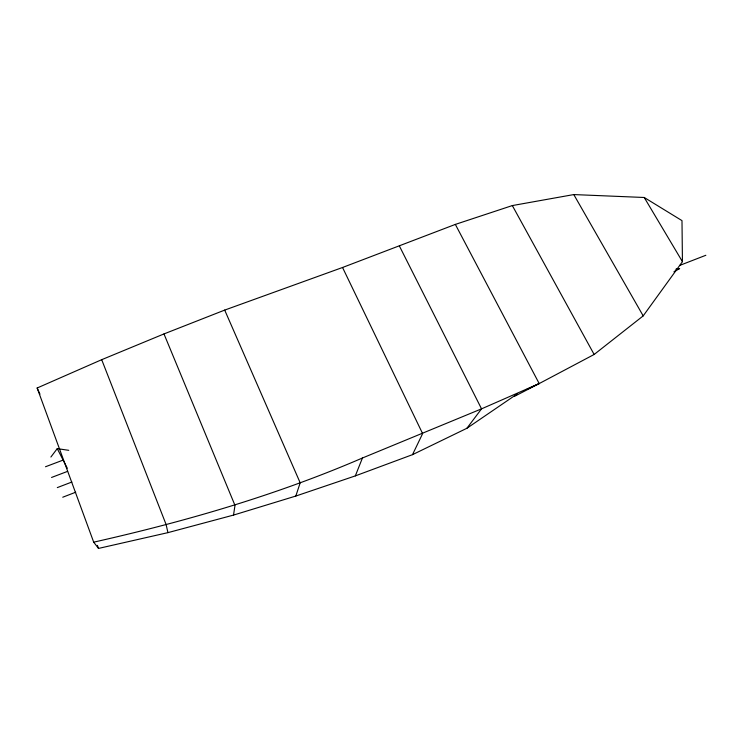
<?xml version="1.0" encoding="UTF-8"?>
<svg xmlns="http://www.w3.org/2000/svg" width="743" height="743" viewBox="0 0 743 743"><rect width="100%" height="100%" fill="white"/><g stroke="black" fill="none" stroke-linecap="round" stroke-linejoin="round"><path stroke-width="1.11" d="M233.525 515.085L234.992 505.407L163.98 333.932L101.698 359.686L37.15 388.004L93.692 542.167L98.503 548.427L167.937 532.638L233.525 515.085L295.816 496.055L355.321 475.891L412.504 454.66L466.883 428.284L517.304 393.864M295.816 496.055L300.181 482.811L224.692 310.091L163.98 333.932M355.321 475.891L362.435 458.004L481.538 408.854L539.195 383.574L594.14 354.476L643.197 315.886L682.436 261.657L681.99 220.625L644.237 197.489L573.791 194.573L512.336 205.57L455.348 224.405L342.542 267.489L224.692 310.091M412.504 454.66L422.618 433.615L342.542 267.489M50.886 457.029L57.248 448.623L68.746 450.323M466.883 428.284L481.538 408.854L399.372 245.961M673.92 271.845L679.585 268.567L676.176 268.882M514.555 396.307L539.195 383.574L455.348 224.405M526.685 389.453L539.195 383.574M362.435 458.004C275.997 495.321 185.416 521.502 93.692 542.167M679.91 265.335L705.85 255.276M675.257 270.248L679.585 268.567M62.746 497.225L75.712 492.219M57.304 487.603L71.876 482.021M51.555 477.461L67.622 471.35M45.499 466.753L63.127 460.093M644.237 197.489L682.436 261.657M573.791 194.573L643.197 315.886M512.336 205.57L594.14 354.476M57.248 448.623L67.307 468.239M37.15 388.004L39.964 394.161M101.698 359.686L166.098 524.502L167.937 532.638M97.417 545.371L98.503 548.427"/></g></svg>
